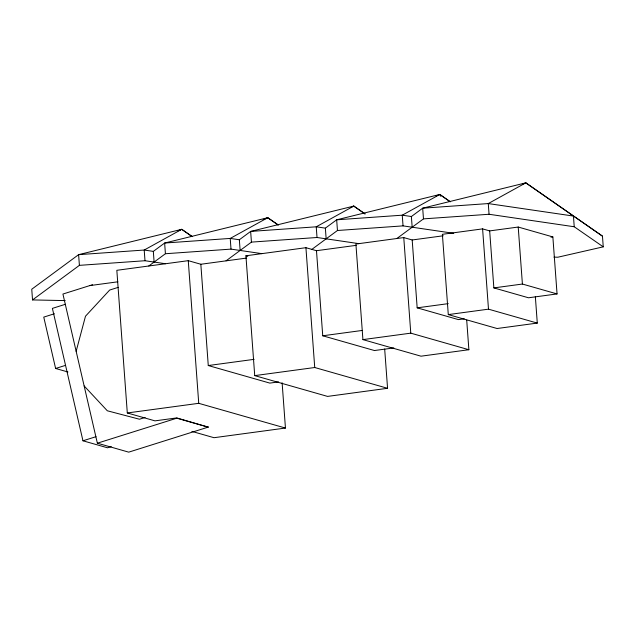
<?xml version="1.0" encoding="UTF-8"?>
<svg xmlns="http://www.w3.org/2000/svg" width="635" height="635" viewBox="0 0 635 635"><rect width="100%" height="100%" fill="white"/><g stroke="black" fill="none" stroke-linecap="round" stroke-linejoin="round"><path stroke-width="0.95" d="M76.144 351.314L85.487 316.222L109.657 290.052L118.15 287.377M192.23 236.617L181.745 229.322L78.613 254.659L31.75 289.235L32.536 299.926L79.399 265.351L144.994 260.731L165.489 263.739M79.399 265.351L78.613 254.659L144.208 250.039L153.329 251.381L164.632 243.038L267.764 217.71L278.249 224.996M148.796 265.994L165.417 253.73L231.005 249.118L261.85 253.643M165.417 253.73L164.632 243.038L230.227 238.427L239.347 239.76L250.65 231.418L353.782 206.089L365.077 213.939M226.044 260.85L251.436 242.11L317.024 237.498L358.862 243.642M251.436 242.11L250.65 231.418L316.238 226.806L325.366 228.148L336.669 219.805L439.801 194.469L450.286 201.763M311.856 249.38L337.455 230.497L403.042 225.877L453.731 233.315M337.455 230.497L336.669 219.805L402.257 215.186L411.385 216.527L422.688 208.185L525.82 182.848L602.464 236.149L603.25 246.84L557.855 257.215L553.966 257.135M396.867 238.506L423.474 218.877L489.061 214.265L574.231 226.758L603.25 246.84M192.111 236.553L181.745 229.322L144.208 250.039L144.994 260.731M278.13 224.933L267.764 217.71L230.227 238.427L231.005 249.118M364.942 213.876L353.782 206.089L316.238 226.806L317.024 237.498M602.464 236.149L525.82 182.848L488.275 203.573L422.688 208.185L423.474 218.877M178.062 230.791L181.745 229.322M263.168 219.543L267.764 217.71M351.941 206.819L353.782 206.089M436.118 195.937L439.801 194.469L450.167 201.7M523.057 183.952L525.82 182.848M92.535 284.726L62.928 294.045L97.361 443.198L128.722 452.152L208.177 427.133L176.752 417.917L154.98 420.862L127.302 412.964L116.832 270.312L188.262 260.667L200.835 264.255L246.65 258.064M65.461 304.268L52.395 308.388L82.963 440.793L107.521 447.794L111.252 446.619M54.412 313.753L43.759 317.111L55.618 368.475L67.945 371.991M55.618 368.475L65.381 365.403M145.113 417.449L139.478 419.227L107.315 410.781L84.137 385.929M82.963 440.793L96.028 436.674M97.361 443.198L176.816 418.187L208.177 427.133M384.675 349.012L387.564 388.295L327.557 396.407L254.722 375.618L245.92 255.794L305.927 247.69L316.484 250.706L356.187 245.34M443.254 235.783L412.186 239.974L403.765 237.577L355.902 244.038L362.918 339.614L421.013 356.187L468.876 349.726L466.709 320.167M489.672 230.902L493.855 287.901L528.503 297.783L557.054 293.934L552.863 236.926L518.216 227.044L489.672 230.902L482.6 228.878L442.389 234.307L448.286 314.595L497.086 328.517L537.289 323.088L535.353 296.656M89.725 285.607L117.856 281.805M550.966 237.188L552.863 236.926M493.855 287.901L522.407 284.043L557.054 293.934M412.186 239.974L417.171 307.84L448.239 303.641M448.286 314.595L488.49 309.166L537.289 323.088M316.484 250.706L322.739 335.78L362.434 330.422M464.241 318.818L458.414 319.603L417.171 307.84M362.918 339.614L410.781 333.153L468.876 349.726M200.835 264.255L208.272 365.538L254.119 359.346M393.811 347.916L374.452 350.536L322.739 335.78M254.722 375.618L314.73 367.514L387.564 388.295M278.614 381.913L269.835 383.103L208.272 365.538M127.302 412.964L198.739 403.32L285.448 428.053L282.123 382.802M206.224 427.125L208.113 426.871M285.448 428.053L214.011 437.706L191.873 431.387M32.536 299.926L65.222 300.601M245.92 255.794L247.801 256.334M440.666 196.239L439.801 194.469L402.257 215.186L403.042 225.877M574.231 226.758L573.445 216.067L488.275 203.573L489.061 214.265M518.216 227.044L522.407 284.043M482.6 228.878L488.49 309.166M411.385 216.527L412.171 227.219M403.765 237.577L410.781 333.153M325.366 228.148L326.152 238.839M305.927 247.69L314.73 367.514M239.347 239.76L240.133 250.452M188.262 260.667L198.739 403.32M153.329 251.381L154.114 262.072"/></g></svg>
